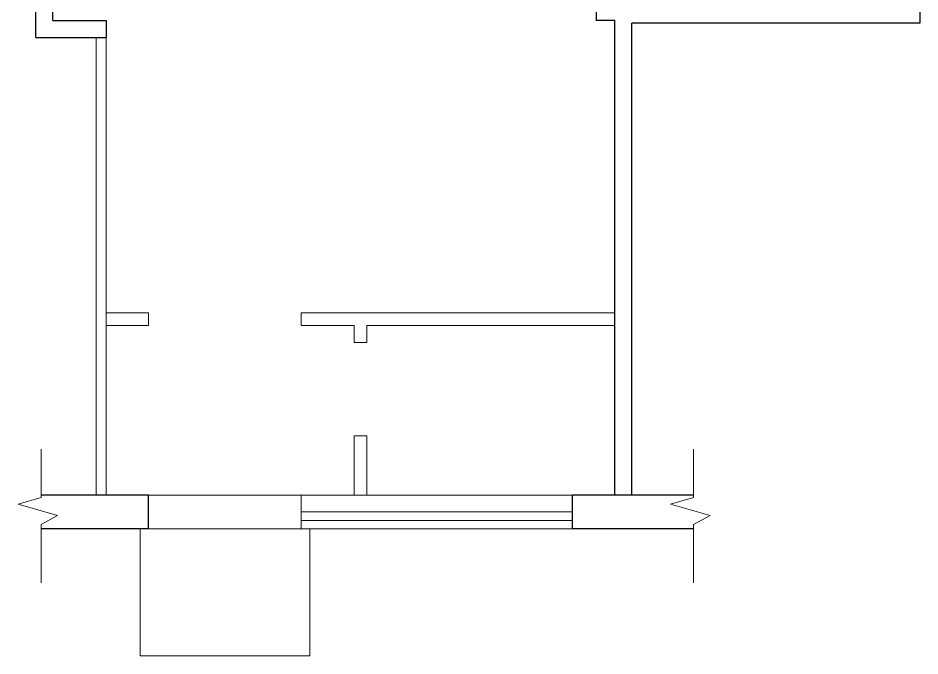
# Model space of a CAD drawing. Header units: metres. Extents: x 5 to 22.1, y 4.6 to 26.2.
# Drawn here: x 11.45 to 22.09, y 4.55 to 12.08 of the extents above; entities that cross this region are included whole.
import ezdxf

# ---------------------------------------------------------------- set-up
doc = ezdxf.new("R2010")
doc.units = ezdxf.units.M
doc.header["$MEASUREMENT"] = 0
doc.linetypes.add('DGN Style 3', pattern=[10.117817, 7.227012, -2.890805])

msp = doc.modelspace()

# ---------------------------------------------------------------- linework, layer by layer
at = {"linetype": 'Continuous', "lineweight": 30}
for p, q in [((22.092, 25.632), (22.092, 12.022)), ((11.662, 11.852), (11.662, 13.452)), ((11.862, 12.052), (11.862, 13.452)), ((18.272, 12.952), (18.272, 12.052)), ((11.862, 12.052), (12.492, 12.052)), ((12.492, 12.052), (12.492, 11.852)), ((18.492, 12.052), (18.272, 12.052)), ((18.492, 6.452), (18.492, 12.052)), ((18.692, 6.452), (18.692, 12.022)), ((22.092, 12.022), (18.692, 12.022)), ((11.662, 11.852), (12.492, 11.852)), ((12.992, 6.452), (11.724, 6.452)), ((12.992, 6.052), (12.992, 6.452)), ((19.421, 6.452), (17.992, 6.452)), ((17.992, 6.052), (17.992, 6.452)), ((12.992, 6.052), (11.724, 6.052)), ((19.421, 6.052), (17.992, 6.052))]:
    msp.add_line(p, q, dxfattribs=at)
at = {"linetype": 'Continuous', "lineweight": 13}
for p, q in [((12.372, 6.452), (12.372, 11.852)), ((12.492, 6.452), (12.492, 11.852)), ((12.492, 8.602), (12.992, 8.602)), ((12.992, 8.602), (12.492, 8.602)), ((12.492, 8.602), (12.492, 8.452)), ((12.992, 8.452), (12.992, 8.602)), ((12.992, 8.452), (12.992, 8.602)), ((14.792, 8.452), (14.792, 8.602)), ((14.792, 8.602), (18.492, 8.602)), ((18.492, 8.602), (14.792, 8.602)), ((14.792, 8.602), (14.792, 8.452)), ((18.492, 8.452), (18.492, 8.602)), ((12.492, 8.452), (12.992, 8.452)), ((12.492, 8.452), (12.992, 8.452)), ((14.792, 8.452), (15.417, 8.452)), ((14.792, 8.452), (15.417, 8.452)), ((15.417, 8.452), (15.417, 8.252)), ((15.417, 8.452), (15.417, 8.252)), ((15.567, 8.452), (15.567, 8.252)), ((15.567, 8.452), (18.492, 8.452)), ((15.567, 8.252), (15.567, 8.452)), ((15.567, 8.452), (18.492, 8.452)), ((15.417, 8.252), (15.567, 8.252)), ((15.417, 8.252), (15.567, 8.252)), ((15.417, 7.152), (15.567, 7.152)), ((15.417, 7.152), (15.417, 6.452)), ((15.567, 7.152), (15.417, 7.152)), ((15.417, 7.152), (15.417, 6.452)), ((15.567, 7.152), (15.567, 6.452)), ((15.567, 6.452), (15.567, 7.152)), ((14.792, 6.452), (17.992, 6.452)), ((15.417, 6.452), (15.567, 6.452)), ((14.792, 6.052), (17.992, 6.052))]:
    msp.add_line(p, q, dxfattribs=at)
at = {"linetype": 'Continuous', "lineweight": 0}
for p, q in [((12.492, 11.852), (12.372, 11.852)), ((12.372, 11.852), (12.372, 6.452)), ((12.492, 6.452), (12.492, 11.852)), ((11.724, 6.423), (11.724, 6.995)), ((19.421, 6.423), (19.421, 6.995)), ((11.724, 6.423), (11.452, 6.345)), ((12.372, 6.452), (12.492, 6.452)), ((19.421, 6.423), (19.148, 6.345)), ((11.452, 6.345), (11.919, 6.212)), ((19.148, 6.345), (19.615, 6.212)), ((11.919, 6.212), (11.724, 6.102)), ((14.792, 6.252), (17.992, 6.252)), ((19.615, 6.212), (19.421, 6.102)), ((11.724, 6.102), (11.724, 5.415)), ((14.792, 6.152), (17.992, 6.152)), ((19.421, 6.102), (19.421, 5.415)), ((12.892, 6.052), (12.892, 4.552)), ((14.892, 6.052), (14.892, 4.552)), ((14.892, 4.552), (12.892, 4.552))]:
    msp.add_line(p, q, dxfattribs=at)
at = {"linetype": 'DGN Style 3', "lineweight": 13}
for p, q in [((12.992, 6.452), (14.792, 6.452)), ((14.792, 6.052), (14.792, 6.452)), ((14.792, 6.052), (12.992, 6.052))]:
    msp.add_line(p, q, dxfattribs=at)

doc.saveas('drawing.dxf')
